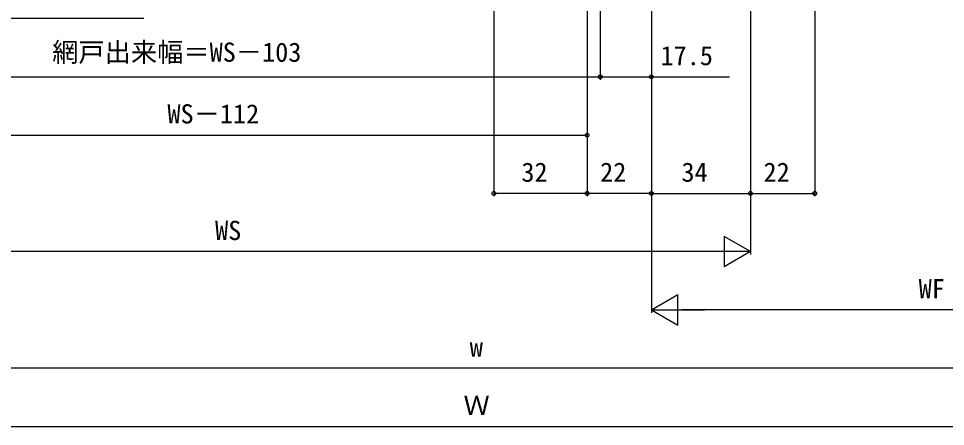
# Model space of a CAD drawing. Units: millimetres, scale not verified. Extents: x -525 to 525, y -783 to 778.
# Drawn here: x -159.6 to 158.2, y 119.1 to 259.1 of the extents above; entities that cross this region are included whole.
import ezdxf
from ezdxf.enums import TextEntityAlignment as Align

# ---------------------------------------------------------------- set-up
doc = ezdxf.new("R2010")
doc.units = ezdxf.units.MM
doc.header["$LTSCALE"] = 4
doc.layers.add('0-6_YKK_D', color=6, linetype='Continuous')
doc.styles.add('ＭＳ ゴシック', font='')
doc.styles.get('ＭＳ ゴシック').set_extended_font_data('MS Gothic')

msp = doc.modelspace()

# ---------------------------------------------------------------- linework, layer by layer
at = {"layer": '0-6_YKK_D'}
for p, q in [((3.34, 426.474), (3.34, 198.121)), ((35.34, 395.577), (35.34, 218.121)), ((35.34, 395.577), (35.34, 198.121)), ((35.34, 395.577), (35.34, 198.121)), ((57.34, 394.073), (57.34, 158.121)), ((57.34, 394.073), (57.34, 198.121)), ((57.34, 394.073), (57.34, 198.121)), ((57.34, 394.073), (57.34, 238.121)), ((91.34, 394.921), (91.34, 178.121)), ((91.34, 394.921), (91.34, 198.121)), ((91.34, 394.921), (91.34, 198.121)), ((113.34, 395.473), (113.34, 198.121)), ((39.84, 392.673), (39.84, 238.121)), ((39.84, 392.673), (39.84, 238.121)), ((-116.58, 259.121), (-327.66, 259.121)), ((-207.16, 239.121), (39.84, 239.121)), ((-202.66, 219.121), (35.34, 219.121)), ((35.34, 199.121), (3.34, 199.121)), ((57.34, 199.121), (35.34, 199.121)), ((57.34, 199.121), (91.34, 199.121)), ((91.34, 199.121), (113.34, 199.121)), ((91.34, 179.121), (82.247, 184.371)), ((82.247, 184.371), (82.247, 173.871)), ((80.84, 179.121), (-248.16, 179.121)), ((91.34, 179.121), (73.153, 179.121)), ((91.34, 179.121), (82.247, 173.871)), ((57.34, 159.121), (66.433, 164.371)), ((66.433, 153.871), (66.433, 164.371)), ((57.34, 159.121), (66.433, 153.871)), ((57.34, 159.121), (75.527, 159.121)), ((246.84, 159.121), (67.84, 159.121)), ((216.84, 139.121), (-218.16, 139.121)), ((-248.16, 119.121), (246.84, 119.121))]:
    msp.add_line(p, q, dxfattribs=at)
msp.add_lwpolyline([(39.84, 239.121), (57.34, 239.121), (84.14, 239.121)], dxfattribs=at)
for centre in [(39.84, 239.121), (39.84, 239.121), (57.34, 239.121), (35.34, 219.121), (3.34, 199.121), (35.34, 199.121), (35.34, 199.121), (57.34, 199.121), (57.34, 199.121), (91.34, 199.121), (91.34, 199.121), (113.34, 199.121)]:
    msp.add_circle(centre, 0.637, dxfattribs=at)

# ---------------------------------------------------------------- texts
at = {"layer": '0-6_YKK_D', "style": 'ＭＳ ゴシック'}
for s, p in [('網戸出来幅＝WS－103', (-148.066, 242.297)), ('17.5', (60.509, 241.121)), ('WS－112', (-108.538, 221.121)), ('32', (12.795, 201.121)), ('22', (39.795, 201.121)), ('34', (67.667, 201.121)), ('22', (95.795, 201.121)), ('WS', (-92.2, 181.121)), ('WF', (148.979, 161.121)), ('w', (-4.904, 141.121)), ('Ｗ', (-7.052, 121.121))]:
    msp.add_text(s, height=6.598, dxfattribs=at).set_placement(p, align=Align.BOTTOM_LEFT)

doc.saveas('drawing.dxf')
